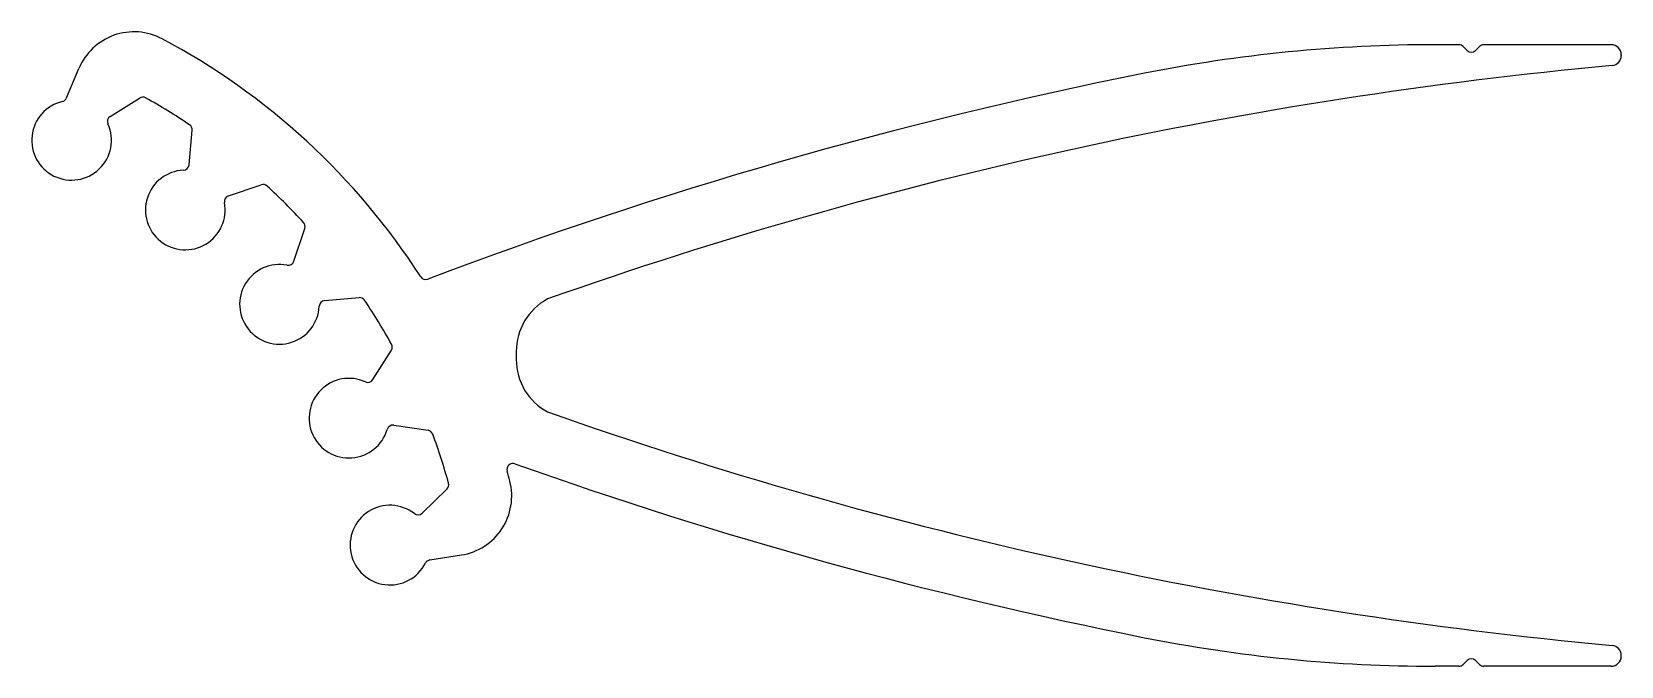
# Model space of a CAD drawing. Extents: x 849.3 to 929.1, y 479.5 to 511.3.
import ezdxf

# ---------------------------------------------------------------- set-up
doc = ezdxf.new("R2010")
doc.units = 0
doc.layers.get('0').update_dxf_attribs({"linetype": 'CONTINUOUS'})

msp = doc.modelspace()

# ---------------------------------------------------------------- linework, layer by layer
for p, q in [((920.98, 510.699), (919.779, 510.699)), ((921.192, 510.611), (921.392, 510.411)), ((921.816, 510.411), (922.016, 510.611)), ((928.629, 510.699), (922.228, 510.699)), ((929.129, 510.199), (929.129, 510.151)), ((851.058, 508.026), (851.674, 509.503)), ((853.246, 507.101), (854.718, 508.024)), ((857.207, 504.673), (857.361, 506.404)), ((859.181, 503.115), (860.828, 503.667)), ((862.463, 499.827), (863.018, 501.474)), ((864.018, 497.85), (865.749, 498.002)), ((866.44, 493.886), (867.365, 495.356)), ((873.637, 495.295), (873.637, 494.9)), ((867.49, 491.6), (869.208, 491.342)), ((868.916, 487.178), (870.16, 488.392)), ((869.297, 484.831), (870.881, 485.081)), ((921.192, 479.584), (921.392, 479.784)), ((921.816, 479.784), (922.016, 479.584)), ((929.129, 479.996), (929.129, 480.044)), ((920.98, 479.496), (919.779, 479.496)), ((928.629, 479.496), (922.228, 479.496))]:
    msp.add_line(p, q)
for centre, radius, start, end in [((854.443, 508.348), 3, 61.98733, 157.36671), ((839.414, 480.097), 35, 32.77576, 61.98733), ((919.779, 435.699), 75, 90, 101.27842), ((920.98, 510.399), 0.3, 45, 90), ((921.604, 510.623), 0.3, 225, 315), ((922.228, 510.399), 0.3, 90, 135), ((928.629, 510.199), 0.5, 0, 90), ((928.629, 510.151), 0.5, 275.28577, 0), ((949.137, 288.485), 222.113, 95.28577, 109.44094), ((949.137, 288.485), 225.113, 101.27842, 110.79938), ((851.308, 505.902), 2, 103.24735, 24.25948), ((850.781, 508.141), 0.3, 283.24735, 337.36671), ((854.878, 507.77), 0.3, 60.80259, 122.06804), ((839.414, 480.097), 32, 56.17019, 60.80259), ((853.405, 506.847), 0.3, 122.06804, 204.25948), ((857.062, 506.43), 0.3, 354.90473, 56.17019), ((856.908, 504.7), 0.3, 272.7133, 354.90473), ((857.017, 502.402), 2, 92.7133, 10.72637), ((860.924, 503.383), 0.3, 47.26949, 108.53494), ((859.276, 502.83), 0.3, 108.53494, 190.72637), ((839.414, 480.097), 32, 42.63708, 47.26949), ((862.734, 501.57), 0.3, 341.37163, 42.63708), ((862.179, 499.923), 0.3, 259.18019, 341.37163), ((861.747, 497.664), 2, 79.18019, 357.19327), ((869.094, 499.207), 0.3, 212.77576, 290.79938), ((864.045, 497.551), 0.3, 95.00184, 177.19327), ((865.776, 497.703), 0.3, 33.73638, 95.00184), ((839.414, 480.097), 32, 29.10398, 33.73638), ((876.637, 495.295), 3, 118.39987, 180), ((867.111, 495.516), 0.3, 327.83852, 29.10398), ((876.637, 494.9), 3, 180, 241.60013), ((865.238, 491.95), 2, 65.64709, 343.66017), ((866.186, 494.045), 0.3, 245.64709, 327.83852), ((949.137, 701.71), 222.113, 250.55906, 264.71423), ((867.445, 491.303), 0.3, 81.46873, 163.66017), ((869.163, 491.045), 0.3, 20.20328, 81.46873), ((839.414, 480.097), 32, 15.57087, 20.20328), ((873.473, 489.376), 0.3, 70.3866, 195.23936), ((949.137, 701.71), 225.113, 250.3866, 258.72158), ((869.95, 488.607), 0.3, 314.30542, 15.57087), ((870.411, 488.044), 3, 279, 14.37938), ((839.414, 480.097), 35, 14.37938, 15.23936), ((867.295, 485.578), 2, 52.11398, 333.01637), ((868.707, 487.393), 0.3, 232.11398, 314.30542), ((869.344, 484.534), 0.3, 99, 153.01637), ((919.779, 554.496), 75, 258.72158, 270), ((928.629, 480.044), 0.5, 0, 84.71423), ((921.604, 479.572), 0.3, 45, 135), ((928.629, 479.996), 0.5, 270, 0), ((920.98, 479.796), 0.3, 270, 315), ((922.228, 479.796), 0.3, 225, 270)]:
    msp.add_arc(centre, radius, start, end)

doc.saveas('drawing.dxf')
